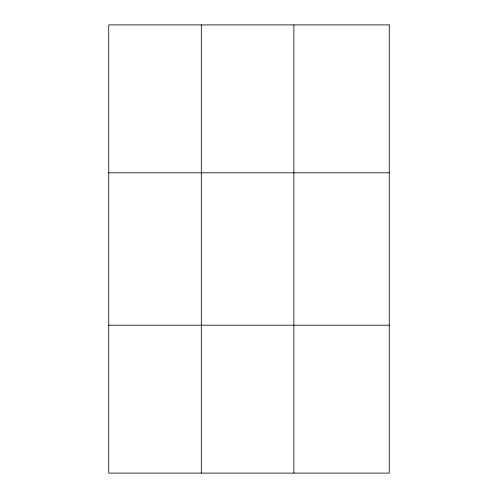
<?xml version="1.0" encoding="UTF-8"?>
<svg xmlns="http://www.w3.org/2000/svg" width="498" height="498" viewBox="0 0 498 498"><rect width="100%" height="100%" fill="white"/><g stroke="black" fill="none" stroke-linecap="round" stroke-linejoin="round"><path stroke-width="0.75" d="M201.31 24.9L201.31 473.1M293.882 24.9L293.882 473.1M108.738 172.806L389.262 172.806M108.738 325.194L389.262 325.194M389.262 24.9L389.262 473.1L108.738 473.1L108.738 24.9L389.262 24.9"/></g></svg>
